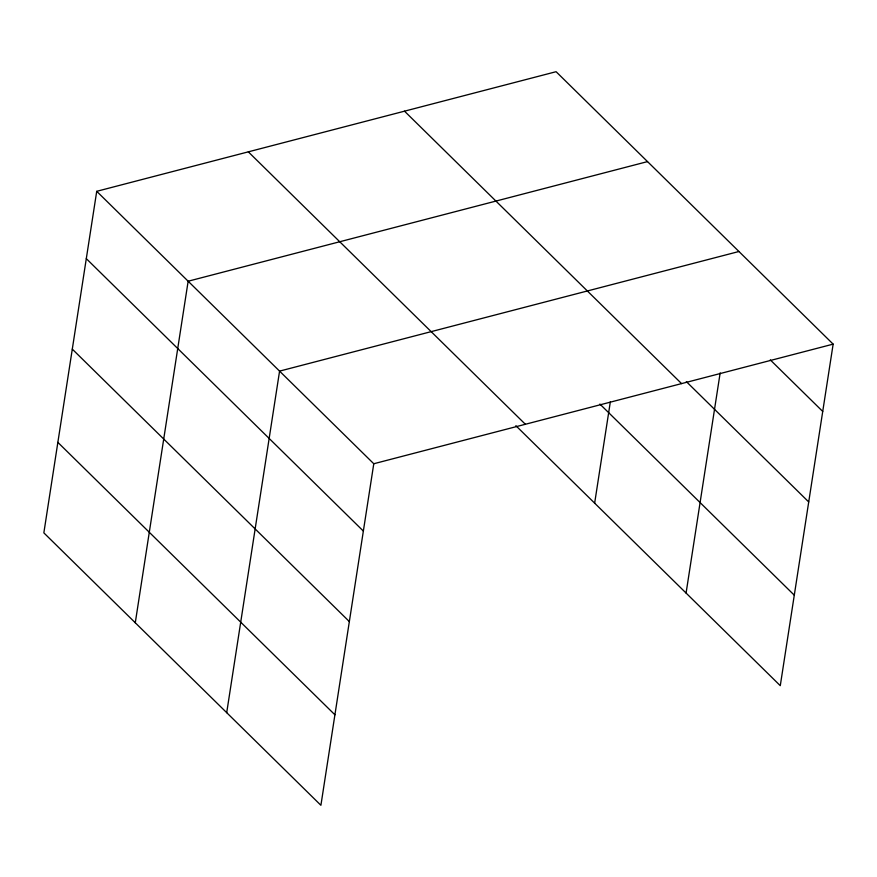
<?xml version="1.0" encoding="UTF-8"?>
<svg xmlns="http://www.w3.org/2000/svg" width="877" height="877" viewBox="0 0 877 877"><rect width="100%" height="100%" fill="white"/><g stroke="black" fill="none" stroke-linecap="round" stroke-linejoin="round"><path stroke-width="1.32" d="M96.722 191.318L43.85 532.865L320.905 805.294L373.777 463.747L96.722 191.318L556.095 71.706L833.15 344.135L780.278 685.682L515.862 425.685M135.277 622.769L188.149 281.221L647.522 161.609M226.704 712.672L279.577 371.114L738.949 251.502M594.65 503.157L610.337 401.852M686.077 593.06L720.17 372.857M373.777 463.747L833.15 344.135M770.291 359.888L822.725 411.445M686.318 381.583L808.715 501.951M404.505 111.171L681.561 383.6M599.901 404.056L794.288 595.187M248.323 151.842L525.367 424.271M86.308 258.638L363.352 531.067M72.298 349.134L349.342 621.563M57.86 442.37L334.915 714.799"/></g></svg>
